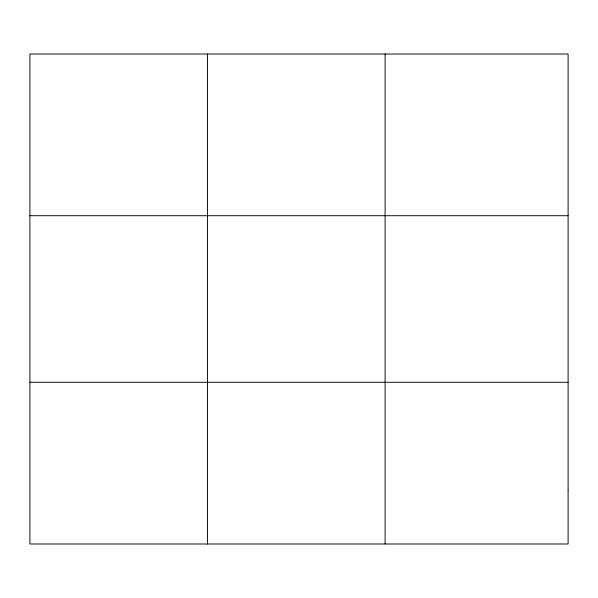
<?xml version="1.0" encoding="UTF-8"?>
<svg xmlns="http://www.w3.org/2000/svg" width="598" height="598" viewBox="0 0 598 598"><rect width="100%" height="100%" fill="white"/><g stroke="black" fill="none" stroke-linecap="round" stroke-linejoin="round"><path stroke-width="0.9" d="M207.506 54.007L207.506 543.993M385.112 54.007L385.112 543.993M29.9 215.706L568.1 215.706M29.9 382.294L568.1 382.294M568.1 490.091L568.1 543.993L29.9 543.993L29.9 54.007L568.1 54.007L568.1 490.091"/></g></svg>
